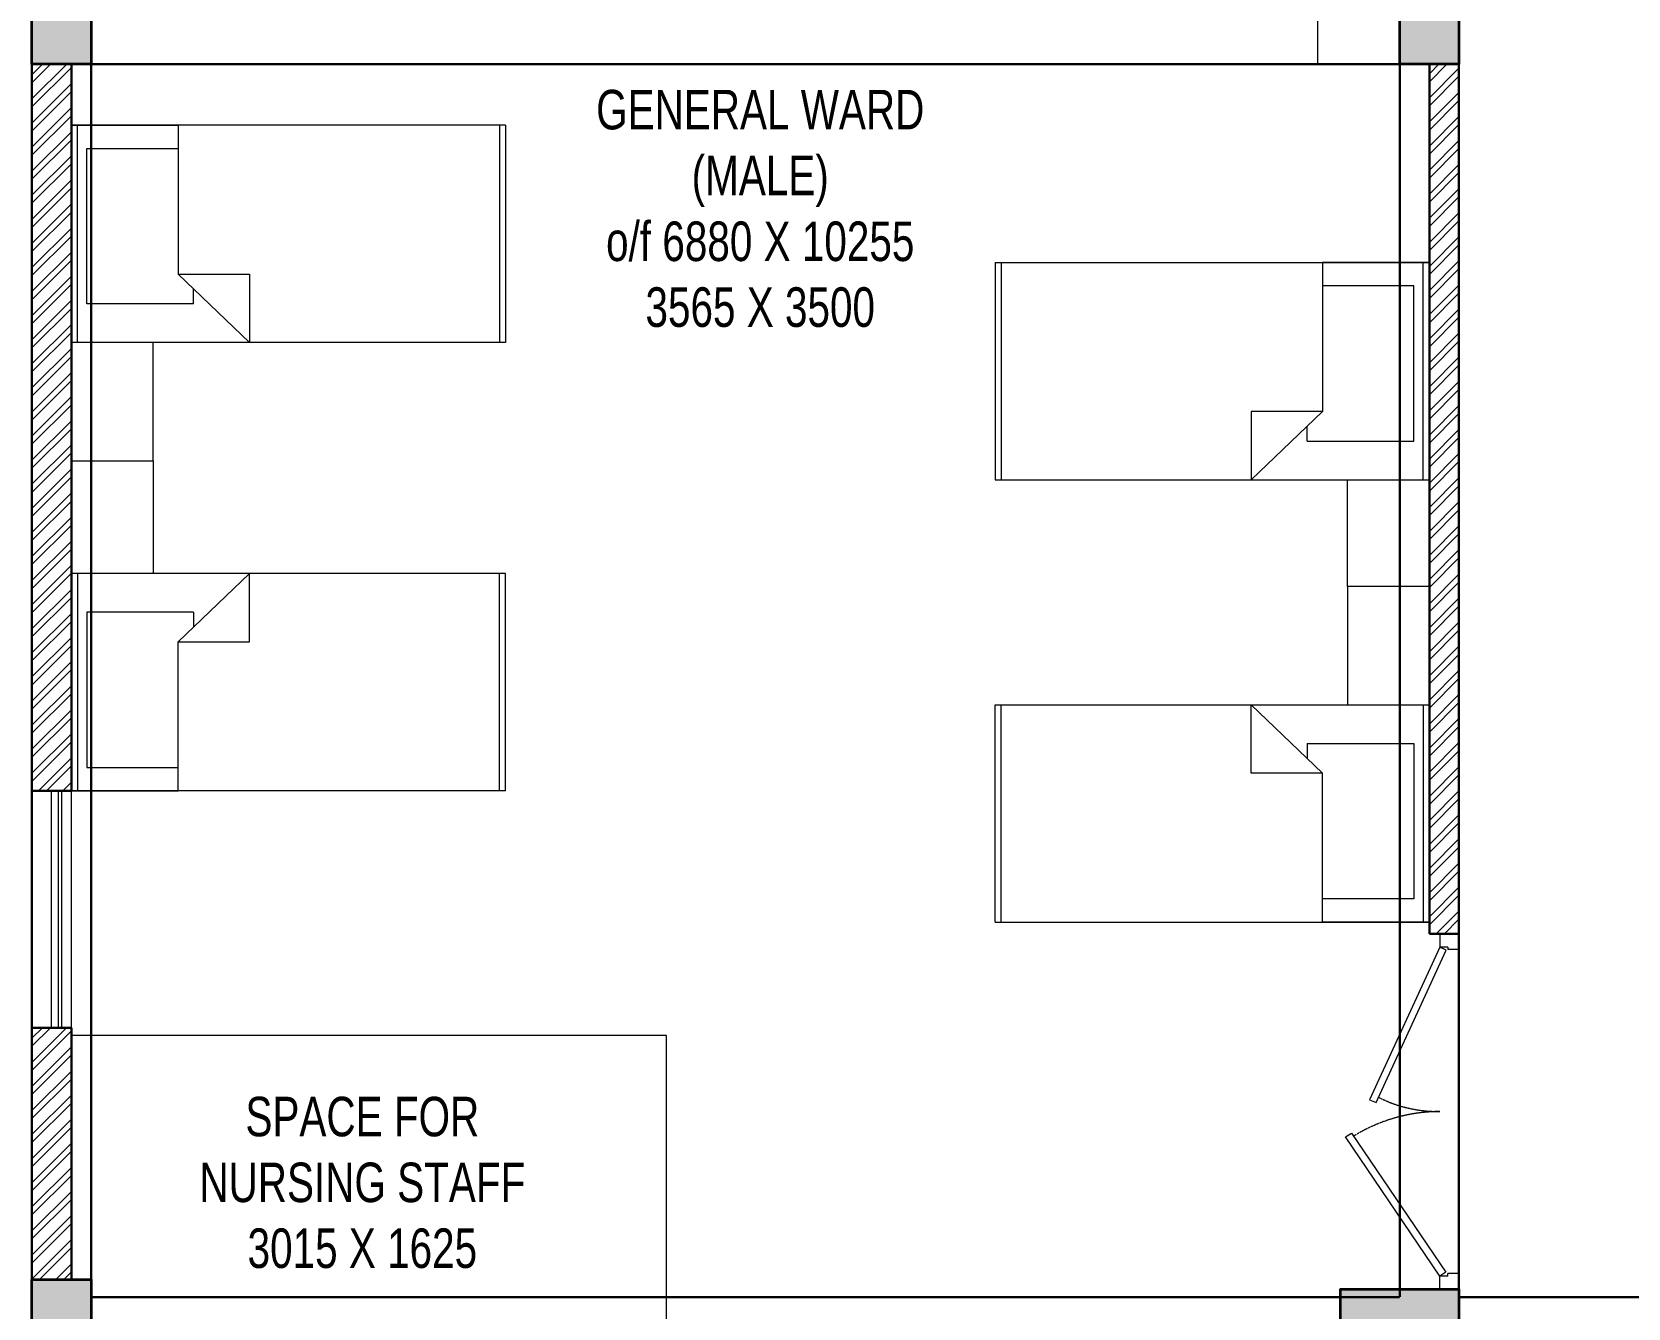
# Model space of a CAD drawing. Header units: millimetres. Extents: x 554 to 29966, y 4404 to 52986.
# Drawn here: x 7980 to 16067, y 31616 to 38078 of the extents above; entities that cross this region are included whole.
import ezdxf

# ---------------------------------------------------------------- set-up
doc = ezdxf.new("R2010")
doc.units = ezdxf.units.MM
doc.linetypes.add('DASHED', pattern=[19.05, 12.7, -6.35])
doc.linetypes.add('DASHED2', pattern=[0.375, 0.25, -0.125])
for name, color, linetype, lineweight in [('A-DOORS', 4, 'Continuous', 0), ('A-TEXT-ROOM-50', 7, 'Continuous', 9), ('COLUMN', 6, 'Continuous', 35), ('Column Hatch', 253, 'Continuous', 5), ('DIMS_48', 7, 'Continuous', 5), ('door', 27, 'Continuous', 5), ('FUR', 7, 'Continuous', 15), ('I-Furniture Layout', 223, 'Continuous', 5), ('PP-BEAM', 6, 'DASHED2', 30), ('PP-WALL', 7, 'Continuous', 30), ('WALL HATCH', 8, 'Continuous', 0)]:
    doc.layers.add(name, color=color, linetype=linetype, lineweight=lineweight)
doc.styles.add('ARIAL', font='Arial.ttf')
pattern_1 = [(45, (-2728487.74, 3305291.59), (-60.9879599, 60.9879599), []), (45, (-2728447.08, 3305291.59), (-60.9879599, 60.9879599), [])]

# ---------------------------------------------------------------- blocks, each defined once
blk = doc.blocks.new('A$C24D61100')
at = {"layer": 'FUR'}
for p, q in [((0, 72), (0, 0)), ((36, 72), (0, 72)), ((36, 72), (36, 0)), ((36, 70.99), (0, 70.99)), ((11.33, 29.52, 12.38), (0, 29.52, 12.38)), ((0, 29.52, 12.38), (11.33, 17.71, 12.38)), ((11.33, 17.71, 12.38), (11.33, 29.52, 12.38)), ((6.4, 20.27, 13.95), (6.4, 2.56, 13.95)), ((6.4, 20.27, 13.95), (8.87, 20.27, 13.95)), ((36, 17.71, 12.38), (11.33, 17.71, 12.38)), ((32.14, 2.56, 13.95), (32.14, 17.71, 13.95)), ((36, 0), (36, 17.71)), ((0, 1.01), (36, 1.01)), ((6.4, 2.56, 13.95), (32.14, 2.56, 13.95)), ((36, 0), (0, 0))]:
    blk.add_line(p, q, dxfattribs=at)
blk = doc.blocks.new('CVETER')
at = {"layer": 'door'}
for p, q in [((436343, -446836), (436465, -446836)), ((436465, -446911), (436465, -446836)), ((439520, -446911), (439520, -446836)), ((439643, -446836), (439520, -446836)), ((436465, -446911), (436488, -446911)), ((436488, -447013), (436488, -446911)), ((439520, -446911), (439497, -446911)), ((439497, -447013), (439497, -446911)), ((436343, -447013), (436488, -447013)), ((439643, -447013), (439497, -447013))]:
    blk.add_line(p, q, dxfattribs=at)
for points in [[(436465, -446836), (437757, -445960), (437793, -446014), (436502, -446890)], [(439520, -446836), (438103, -446183), (438076, -446243), (439493, -446895)]]:
    blk.add_lwpolyline(points, close=True, dxfattribs=at)
at = {"layer": 'door', "linetype": 'DASHED', "ltscale": 0.1}
for centre, radius, start, end in [((436454, -446841), 1539, 0.1788, 31.6413), ((439210, -446816), 1216, 153.0744, 180.9217)]:
    blk.add_arc(centre, radius, start, end, dxfattribs=at)

msp = doc.modelspace()

# ---------------------------------------------------------------- hatches: boundary and pattern name
at = {"layer": 'Column Hatch'}
for points in [[(7980.4, 37915.1), (8280.4, 37915.1), (8280.4, 38515.1), (7980.4, 38515.1)], [(14910.4, 37915.1), (15210.4, 37915.1), (15210.4, 38515.1), (14910.4, 38515.1)], [(7980.4, 31160.6), (8280.4, 31160.6), (8280.4, 31760.6), (7980.4, 31760.6)], [(15210.4, 31410.6), (15210.4, 31710.6), (14610.4, 31710.6), (14610.4, 31410.6)]]:
    msp.add_hatch(color=256, dxfattribs=at).paths.add_polyline_path(points)
at = {"layer": 'WALL HATCH'}
h = msp.add_hatch(dxfattribs=at)
h.set_pattern_fill('ANSI32', color=256, scale=230, style=0)
h.set_pattern_definition(pattern_1)
h.paths.add_polyline_path([(7980.4, 34235.6), (8180.4, 34235.6), (8180.4, 37915.1), (7980.4, 37915.1)])
h = msp.add_hatch(dxfattribs=at)
h.set_pattern_fill('ANSI32', color=256, scale=230, style=0)
h.set_pattern_definition(pattern_1)
h.paths.add_polyline_path([(15060.4, 33510.6), (15210.4, 33510.6), (15210.4, 37915.1), (15060.4, 37915.1)])
h = msp.add_hatch(dxfattribs=at)
h.set_pattern_fill('ANSI32', color=256, scale=230, style=0)
h.set_pattern_definition(pattern_1)
edge = h.paths.add_edge_path()
edge.add_line((8180.4, 32995.6), (8180.4, 33035.6))
edge.add_line((8180.4, 33035.6), (7980.4, 33035.6))
edge.add_line((7980.4, 33035.6), (7980.4, 31760.6))
edge.add_line((7980.4, 31760.6), (8180.4, 31760.6))
edge.add_line((8180.4, 31760.6), (8180.4, 31870.6))
edge.add_line((8180.4, 31870.6), (8180.4, 32995.6))
edge.add_line((8180.4, 32995.6), (8180.4, 32995.6))

# ---------------------------------------------------------------- linework, layer by layer
at = {"layer": 'A-DOORS', "color": 163, "ltscale": 0.6}
for p, q in [((7980.4, 34235.6), (7980.4, 33035.6)), ((8080.4, 33035.6), (8080.4, 34235.6)), ((8115.4, 33035.6), (8115.4, 34235.6)), ((8130.4, 34235.6), (8130.4, 33035.6)), ((8180.4, 33035.6), (8180.4, 34235.6))]:
    msp.add_line(p, q, dxfattribs=at)
at = {"layer": 'COLUMN'}
for points in [[(7980.4, 38515.1), (8280.4, 38515.1), (8280.4, 37915.1), (7980.4, 37915.1)], [(14910.4, 38515.1), (15210.4, 38515.1), (15210.4, 37915.1), (14910.4, 37915.1)], [(7980.4, 31760.6), (8280.4, 31760.6), (8280.4, 31160.6), (7980.4, 31160.6)], [(14610.4, 31410.6), (14610.4, 31710.6), (15210.4, 31710.6), (15210.4, 31410.6)]]:
    msp.add_lwpolyline(points, close=True, dxfattribs=at)
at = {"layer": 'FUR'}
for points in [[(14910.4, 38515.1), (14910.4, 37915.1), (14495.4, 37915.1), (14495.4, 38515.1), (14910.4, 38515.1)], [(8180.4, 36505.6), (8180.4, 35905.6), (8595.4, 35905.6), (8595.4, 36505.6), (8180.4, 36505.6)], [(8180.4, 35335.6), (8180.4, 35905.6), (8595.4, 35905.6), (8595.4, 35335.6), (8180.4, 35335.6)], [(15060.4, 35810.6), (15060.4, 35270.6), (14645.4, 35270.6), (14645.4, 35810.6), (15060.4, 35810.6)], [(15060.4, 34670.6), (15060.4, 35270.6), (14645.4, 35270.6), (14645.4, 34670.6), (15060.4, 34670.6)]]:
    msp.add_lwpolyline(points, dxfattribs=at)
at = {"layer": 'I-Furniture Layout', "ltscale": 0.6}
msp.add_lwpolyline([(8380.4, 31370.6), (11195.4, 31370.6), (11195.4, 32995.6), (8180.4, 32995.6), (8180.4, 31870.6)], dxfattribs=at)
at = {"layer": 'PP-BEAM', "lineweight": 30, "ltscale": 3}
for p, q in [((15210.4, 31620.6), (15210.4, 44975.6)), ((7980.5, 44675.6), (7980.5, 10460.6)), ((8280.5, 44675.6), (8280.5, 27880.6)), ((14910.4, 37915.1), (8280.5, 37915.1)), ((14910.4, 31670.6), (14910.4, 37915.1)), ((8280.4, 31670.6), (14910.4, 31670.6)), ((15210.4, 31670.6), (17310.4, 31670.6))]:
    msp.add_line(p, q, dxfattribs=at)
at = {"layer": 'PP-WALL', "ltscale": 0.6}
for p, q in [((15210.4, 33510.6), (15210.4, 40175.6)), ((7980.4, 37915.1), (7980.4, 34235.6)), ((8180.4, 37915.1), (8180.4, 34235.6)), ((15060.4, 33510.6), (15060.4, 37915.1)), ((8180.4, 34235.6), (7980.4, 34235.6)), ((15210.4, 33510.6), (15060.4, 33510.6)), ((15210.4, 33510.6), (15110.4, 33510.6)), ((15210.4, 33510.6), (15110.4, 33510.6)), ((15210.4, 33510.6), (15110.4, 33510.6)), ((8180.4, 33035.6), (7980.4, 33035.6)), ((8180.4, 33035.6), (7980.4, 33035.6)), ((8180.4, 33035.6), (7980.4, 33035.6)), ((7980.4, 31760.6), (7980.4, 33035.6)), ((8180.4, 33035.6), (7980.4, 33035.6)), ((8180.4, 31760.6), (8180.4, 33035.6))]:
    msp.add_line(p, q, dxfattribs=at)

# ---------------------------------------------------------------- block references
at = {"layer": 'DIMS_48', "xscale": 0.5454545449465515, "yscale": 0.5454545449465515, "zscale": 0.5454545454122126, "rotation": 90}
msp.add_blockref('CVETER', (-228614.8, -206294.5), dxfattribs=at)
at = {"layer": 'FUR', "yscale": 30.55555555550383}
for p, xscale, zscale, rotation in [((8180.4, 36505.6), -30.55555555550383, 30.5555555555556, 270), ((15060.4, 35810.6), 30.55555555550383, 30.55555555556566, 90), ((8180.4, 35335.6), 30.55555555550383, 30.55555555556566, 270), ((15060.4, 34670.6), -30.55555555550383, 30.5555555555556, 89.99999999999996)]:
    msp.add_blockref('A$C24D61100', p, dxfattribs=dict(at, xscale=xscale, zscale=zscale, rotation=rotation))

# ---------------------------------------------------------------- texts
at = {"layer": 'A-TEXT-ROOM-50', "char_height": 200, "width": 2818.944, "attachment_point": 8, "style": 'ARIAL'}
for s, insert in [('\\pt2.833;{\\fSwis721 LtCn BT|b0|i0|c0|p34;GENERAL WARD\\P(MALE)\\P\\ptz;o/f 6880 X 10255\\P3565 X 3500}', (11670.3, 36582.1)), ('{\\fSwis721 LtCn BT|b0|i0|c0|p34;SPACE FOR \\PNURSING STAFF\\P3015 X 1625}', (9654.5, 31815.9))]:
    msp.add_mtext(s, dxfattribs=dict(at, insert=insert))

doc.saveas('drawing.dxf')
